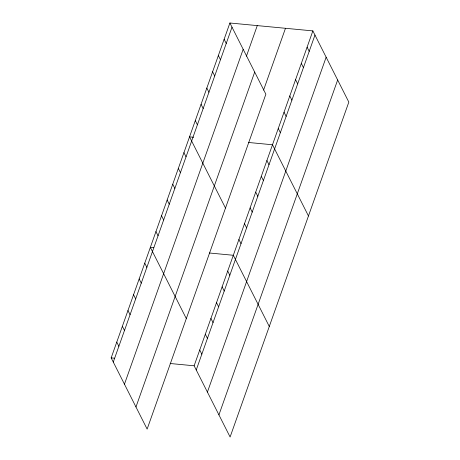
<?xml version="1.0" encoding="UTF-8"?>
<svg xmlns="http://www.w3.org/2000/svg" width="460" height="460" viewBox="0 0 460 460"><rect width="100%" height="100%" fill="white"/><g stroke="black" fill="none" stroke-linecap="round" stroke-linejoin="round"><path stroke-width="0.69" d="M229.896 23L265.868 94.208L147.137 429.099L111.17 357.891L229.896 23L312.863 30.9L348.829 102.108L230.103 437L194.131 365.792L312.863 30.9M113.281 362.066L232.007 27.174M124.453 384.192L243.179 49.295M246.433 56.189L257.278 25.605M135.964 406.979L254.696 72.088M263.568 90.102L285.482 28.29M196.242 369.966L314.968 35.075M207.414 392.087L326.146 57.195M218.925 414.88L337.657 79.988M193.637 137.252L189.531 136.862L225.498 208.07M248.538 142.479L272.492 144.762L308.464 215.97M153.772 247.704L150.351 247.376L186.317 318.584M209.357 252.994L233.312 255.277L269.284 326.485M111.17 357.891L114.592 358.219M170.177 363.509L194.131 365.792M307.096 47.167L309.206 51.342M301.329 63.434L303.439 67.608M295.561 79.695L297.672 83.875M289.794 95.962L291.904 100.136M284.027 112.228L286.137 116.403M278.26 128.495L280.37 132.67M224.129 39.267L226.239 43.441M218.362 55.533L220.472 59.708M266.898 160.552L269.008 164.726M212.595 71.8L214.705 75.975M261.297 176.335L263.407 180.515M206.833 88.067L208.938 92.241M255.702 192.125L257.813 196.299M201.066 104.334L203.17 108.508M250.102 207.914L252.212 212.089M195.299 120.595L197.403 124.775M244.507 223.704L246.617 227.878M238.912 239.487L241.017 243.662M183.931 152.651L186.041 156.826M178.336 168.44L180.446 172.615M227.717 271.066L229.822 275.241M172.736 184.224L174.846 188.405M222.117 286.85L224.227 291.03M167.141 200.014L169.251 204.188M216.522 302.64L218.632 306.814M161.546 215.803L163.651 219.978M210.921 318.429L213.032 322.604M155.946 231.593L158.056 235.767M205.327 334.219L207.437 338.393M199.732 350.002L201.836 354.177M144.75 263.166L146.861 267.34M139.156 278.955L141.266 283.13M133.555 294.739L135.665 298.919M127.96 310.529L130.071 314.703M122.366 326.318L124.47 330.493M116.765 342.108L118.876 346.282"/></g></svg>
